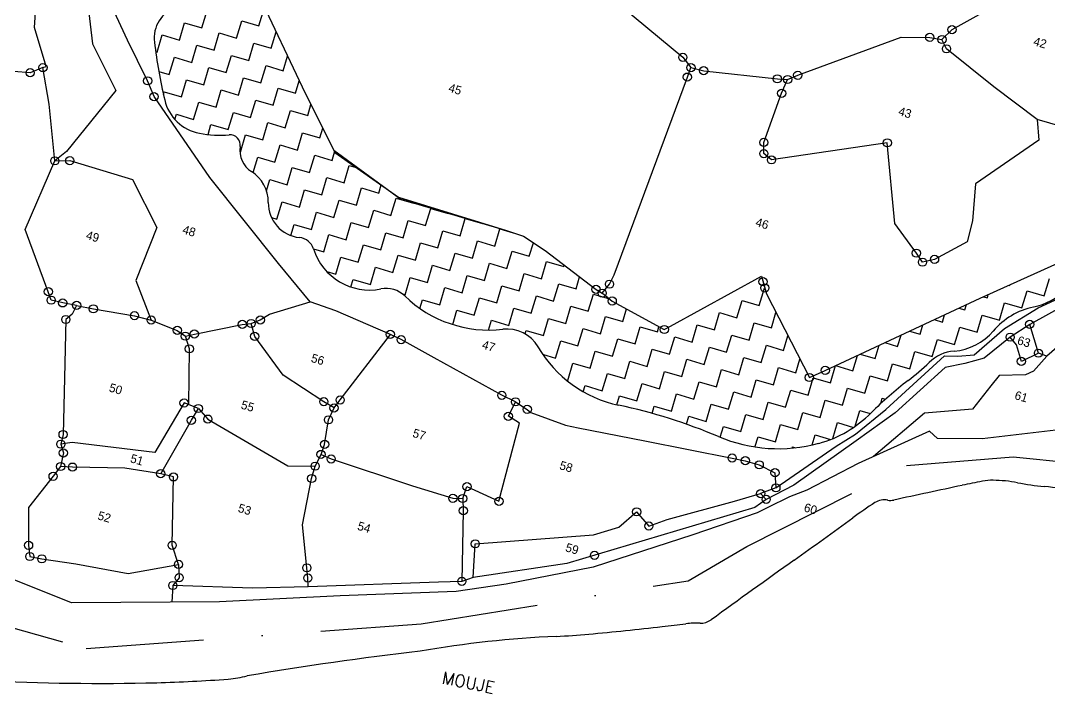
# Model space of a CAD drawing. Header units: metres. Extents: x 336276 to 340650, y 1777300 to 1780712.
# Drawn here: x 336897 to 338008, y 1777300 to 1778027 of the extents above; entities that cross this region are included whole.
import ezdxf
from ezdxf.enums import TextEntityAlignment as Align

# ---------------------------------------------------------------- set-up
doc = ezdxf.new("R2010")
doc.units = ezdxf.units.M
doc.linetypes.add('DASHDOT', pattern=[25.4, 12.7, -6.35, 0, -6.35])
for name, color, linetype in [('OFF', 1, 'Continuous'), ('POLY_HATCH', 12, 'Continuous'), ('POLY_PARCEL', 6, 'Continuous'), ('POLY_ROAD', 30, 'Continuous'), ('POLY_WATER', 4, 'Continuous'), ('TEXT_MAPOUT', 7, 'Continuous'), ('TEXT_PARCEL', 7, 'Continuous'), ('V_BOUND_STREAM_LINE', 7, 'DASHDOT')]:
    doc.layers.add(name, color=color, linetype=linetype)
doc.styles.get("Standard").update_dxf_attribs({"font": 'simplex.shx'})
doc.styles.add('TEXT_MAP', font='', dxfattribs={"height": 0.25})
doc.styles.get('TEXT_MAP').set_extended_font_data('Kruti Dev 050')

msp = doc.modelspace()

# ---------------------------------------------------------------- linework, layer by layer
for centre in [(337903.1, 1778017.1), (337879, 1778008.7), (337892.2, 1778006.5), (337612.2, 1777987.2), (337897.1, 1777996.4), (336921, 1777976.1), (337621, 1777976), (336907.2, 1777970.5), (337617.2, 1777965.8), (337634.8, 1777972.7), (337736.4, 1777967.8), (337034.1, 1777961.8), (337714.4, 1777963.9), (337725.5, 1777963.2), (337041, 1777944.7), (337719, 1777948.3), (337699.8, 1777895.2), (337833.1, 1777894.7), (337699.7, 1777883.1), (337708.1, 1777876.3), (336933.9, 1777875.3), (336950, 1777875.5), (337864.5, 1777775.5), (337871.1, 1777765.7), (337884.2, 1777768.8), (337698.9, 1777744.6), (336926.8, 1777733.8), (337518.5, 1777736.3), (337525.1, 1777732.2), (337533, 1777741.9), (337700.8, 1777737.9), (336929.9, 1777724.6), (336942.4, 1777721.7), (337536, 1777723.7), (336957.4, 1777719), (336975.5, 1777715.3), (336945.8, 1777703.7), (337020, 1777707.9), (337038, 1777703.2), (337136.4, 1777698.5), (337145.9, 1777699.4), (337155.8, 1777703.3), (337987, 1777698.5), (337066.2, 1777692), (337084.6, 1777688), (337296.3, 1777687.7), (337592.2, 1777692.9), (337074.9, 1777685.7), (337149.8, 1777685.5), (337308, 1777682), (337965.9, 1777684.7), (337079.2, 1777672), (337996.4, 1777667.4), (337978, 1777658.5), (337766.1, 1777648.8), (337749, 1777641), (337416.8, 1777621.8), (337073.5, 1777613.5), (337224.4, 1777614.9), (337242.1, 1777616.8), (337431.5, 1777614.8), (337088.9, 1777607.5), (337235.5, 1777608.1), (337423.8, 1777599.1), (337444.2, 1777606.6), (337081.4, 1777594.8), (337099.1, 1777596.1), (337229.5, 1777595.3), (336942.8, 1777579.4), (336940.4, 1777569), (337225.3, 1777568.8), (336943.1, 1777559.5), (337221.4, 1777557.9), (337665.5, 1777554), (336940.1, 1777544.9), (336952.9, 1777544.2), (337215.1, 1777545.2), (337232.4, 1777553), (337679.7, 1777551.1), (337694.8, 1777546.6), (336932, 1777534.3), (337048.2, 1777537.1), (337062, 1777533.6), (337211.3, 1777531.9), (337711.8, 1777538.1), (337379.1, 1777523.1), (337712.8, 1777521.8), (337363.9, 1777510.5), (337374.5, 1777510.2), (337696.3, 1777515.5), (337702.3, 1777509.3), (337413.6, 1777507.2), (337375.1, 1777497.1), (337562.3, 1777495.8), (337575.6, 1777480.5), (336905.5, 1777459.7), (337060.6, 1777459.7), (337388, 1777461.2), (336906.9, 1777447.6), (336919.8, 1777445), (337516.9, 1777448.8), (337067.4, 1777439), (337206.1, 1777435.3), (337068.2, 1777424.6), (337207.2, 1777424.3), (337373.5, 1777420.7), (337061.4, 1777416.2)]:
    msp.add_circle(centre, 4.42)
at = {"layer": 'OFF'}
msp.add_line((337061.4, 1777416.2), (337060.3, 1777398.1), dxfattribs=at)
at = {"layer": 'POLY_HATCH'}
for p, q in [((337152.6, 1778057.5), (337201, 1777955.1)), ((337201, 1777955.1), (337235.4, 1777886.7)), ((337235.4, 1777886.7), (337307.6, 1777833.9)), ((337307.6, 1777833.9), (337421.7, 1777800.1)), ((337421.7, 1777800.1), (337440.1, 1777793.7)), ((337440.1, 1777793.7), (337463.4, 1777778.5)), ((337463.4, 1777778.5), (337518.5, 1777736.3)), ((337933.5, 1777726.8), (338017.3, 1777764.5)), ((337598.8, 1777696.5), (337697.2, 1777750.6)), ((337697.2, 1777750.6), (337702.6, 1777731.4)), ((337518.5, 1777736.3), (337527.1, 1777731)), ((337527.1, 1777731), (337536, 1777723.7)), ((337702.6, 1777731.4), (337749, 1777641)), ((337766.1, 1777648.8), (337933.5, 1777726.8)), ((337536, 1777723.7), (337592.2, 1777692.9)), ((337592.2, 1777692.9), (337598.8, 1777696.5)), ((337749, 1777641), (337766.1, 1777648.8))]:
    msp.add_line(p, q, dxfattribs=at)
at = {"layer": 'POLY_HATCH', "linetype": 'Continuous'}
for p, q in [((337092.8, 1778019), (337098.3, 1778037.7)), ((337154.4, 1778021.1), (337159.9, 1778039.8)), ((337068.6, 1778005.8), (337074.1, 1778024.5)), ((337074.1, 1778024.5), (337092.8, 1778019)), ((337130.2, 1778007.9), (337135.7, 1778026.6)), ((337135.7, 1778026.6), (337154.4, 1778021.1)), ((337106, 1777994.8), (337111.5, 1778013.5)), ((337111.5, 1778013.5), (337130.2, 1778007.9)), ((337167.5, 1777996.9), (337172.8, 1778014.8)), ((337044.4, 1777992.7), (337049.9, 1778011.4)), ((337049.9, 1778011.4), (337068.6, 1778005.8)), ((337143.3, 1777983.7), (337148.9, 1778002.4)), ((337148.9, 1778002.4), (337167.5, 1777996.9)), ((337042.9, 1777993.1), (337044.4, 1777992.7)), ((337081.7, 1777981.6), (337087.3, 1778000.3)), ((337087.3, 1778000.3), (337106, 1777994.8)), ((337057.5, 1777968.5), (337063.1, 1777987.2)), ((337063.1, 1777987.2), (337081.7, 1777981.6)), ((337119.1, 1777970.6), (337124.6, 1777989.3)), ((337124.6, 1777989.3), (337143.3, 1777983.7)), ((337180.7, 1777972.7), (337185.3, 1777988.3)), ((337046.3, 1777971.8), (337057.5, 1777968.5)), ((337094.9, 1777957.4), (337100.4, 1777976.1)), ((337100.4, 1777976.1), (337119.1, 1777970.6)), ((337156.5, 1777959.5), (337162, 1777978.2)), ((337162, 1777978.2), (337180.7, 1777972.7)), ((337070.7, 1777944.3), (337076.2, 1777963)), ((337076.2, 1777963), (337094.9, 1777957.4)), ((337132.3, 1777946.4), (337137.8, 1777965)), ((337137.8, 1777965), (337156.5, 1777959.5)), ((337193.8, 1777948.5), (337197.8, 1777961.8)), ((337051.2, 1777947.1), (337052, 1777949.8)), ((337052, 1777949.8), (337070.7, 1777944.3)), ((337108.1, 1777933.2), (337113.6, 1777951.9)), ((337113.6, 1777951.9), (337132.3, 1777946.4)), ((337169.6, 1777935.3), (337175.2, 1777954)), ((337175.2, 1777954), (337193.8, 1777948.5)), ((337083.8, 1777920.1), (337089.4, 1777938.7)), ((337089.4, 1777938.7), (337108.1, 1777933.2)), ((337145.4, 1777922.1), (337150.9, 1777940.8)), ((337150.9, 1777940.8), (337169.6, 1777935.3)), ((337207, 1777924.2), (337210.5, 1777936.1)), ((337063.5, 1777920.1), (337065.2, 1777925.6)), ((337065.2, 1777925.6), (337083.8, 1777920.1)), ((337121.2, 1777909), (337126.7, 1777927.7)), ((337126.7, 1777927.7), (337145.4, 1777922.1)), ((337182.8, 1777911.1), (337188.3, 1777929.8)), ((337188.3, 1777929.8), (337207, 1777924.2)), ((337099.4, 1777903.8), (337102.5, 1777914.5)), ((337102.5, 1777914.5), (337121.2, 1777909)), ((337158.6, 1777897.9), (337164.1, 1777916.6)), ((337164.1, 1777916.6), (337182.8, 1777911.1)), ((337134.4, 1777884.8), (337139.9, 1777903.5)), ((337139.9, 1777903.5), (337158.6, 1777897.9)), ((337195.9, 1777886.9), (337201.5, 1777905.6)), ((337201.5, 1777905.6), (337220.1, 1777900)), ((337220.1, 1777900), (337223.3, 1777910.7)), ((337171.7, 1777873.7), (337177.3, 1777892.4)), ((337177.3, 1777892.4), (337195.9, 1777886.9)), ((337133.8, 1777885), (337134.4, 1777884.8)), ((337209.1, 1777862.7), (337214.6, 1777881.3)), ((337214.6, 1777881.3), (337233.3, 1777875.8)), ((337233.3, 1777875.8), (337236.3, 1777886)), ((337148.1, 1777862.5), (337153, 1777879.3)), ((337153, 1777879.3), (337171.7, 1777873.7)), ((337246.5, 1777851.6), (337252, 1777870.3)), ((337252, 1777870.3), (337261.8, 1777867.4)), ((337184.9, 1777849.5), (337190.4, 1777868.2)), ((337190.4, 1777868.2), (337209.1, 1777862.7)), ((337162.6, 1777842.9), (337166.2, 1777855)), ((337166.2, 1777855), (337184.9, 1777849.5)), ((337222.2, 1777838.4), (337227.8, 1777857.1)), ((337227.8, 1777857.1), (337246.5, 1777851.6)), ((337283.8, 1777840.5), (337286.4, 1777849.4)), ((337198, 1777825.3), (337203.6, 1777844)), ((337203.6, 1777844), (337222.2, 1777838.4)), ((337259.6, 1777827.4), (337265.1, 1777846.1)), ((337265.1, 1777846.1), (337283.8, 1777840.5)), ((337173.8, 1777812.1), (337179.3, 1777830.8)), ((337179.3, 1777830.8), (337198, 1777825.3)), ((337235.4, 1777814.2), (337240.9, 1777832.9)), ((337240.9, 1777832.9), (337259.6, 1777827.4)), ((337297, 1777816.3), (337302.5, 1777835)), ((337302.5, 1777835), (337321.2, 1777829.5)), ((337321.2, 1777829.5), (337321.3, 1777829.8)), ((337167.9, 1777813.9), (337173.8, 1777812.1)), ((337211.2, 1777801.1), (337216.7, 1777819.8)), ((337216.7, 1777819.8), (337235.4, 1777814.2)), ((337272.8, 1777803.2), (337278.3, 1777821.9)), ((337278.3, 1777821.9), (337297, 1777816.3)), ((337334.3, 1777805.3), (337339.9, 1777823.9)), ((337339.9, 1777823.9), (337358.6, 1777818.4)), ((337358.6, 1777818.4), (337358.7, 1777818.8)), ((337188.9, 1777794.5), (337192.5, 1777806.6)), ((337192.5, 1777806.6), (337211.2, 1777801.1)), ((337248.5, 1777790), (337254.1, 1777808.7)), ((337254.1, 1777808.7), (337272.8, 1777803.2)), ((337310.1, 1777792.1), (337315.7, 1777810.8)), ((337315.7, 1777810.8), (337334.3, 1777805.3)), ((337371.7, 1777794.2), (337377.2, 1777812.9)), ((337377.2, 1777812.9), (337395.9, 1777807.4)), ((337395.9, 1777807.4), (337396, 1777807.7)), ((337224.3, 1777776.9), (337229.9, 1777795.6)), ((337229.9, 1777795.6), (337248.5, 1777790)), ((337285.9, 1777779), (337291.4, 1777797.6)), ((337291.4, 1777797.6), (337310.1, 1777792.1)), ((337347.5, 1777781.1), (337353, 1777799.7)), ((337353, 1777799.7), (337371.7, 1777794.2)), ((337409.1, 1777783.1), (337414.6, 1777801.8)), ((337414.6, 1777801.8), (337429, 1777797.6)), ((337213.4, 1777780.1), (337224.3, 1777776.9)), ((337261.7, 1777765.8), (337267.2, 1777784.5)), ((337267.2, 1777784.5), (337285.9, 1777779)), ((337323.3, 1777767.9), (337328.8, 1777786.6)), ((337328.8, 1777786.6), (337347.5, 1777781.1)), ((337384.9, 1777770), (337390.4, 1777788.7)), ((337390.4, 1777788.7), (337409.1, 1777783.1)), ((337446.4, 1777772.1), (337450.8, 1777786.7)), ((337237.5, 1777752.7), (337243, 1777771.3)), ((337243, 1777771.3), (337261.7, 1777765.8)), ((337299.1, 1777754.7), (337304.6, 1777773.4)), ((337304.6, 1777773.4), (337323.3, 1777767.9)), ((337360.6, 1777756.8), (337366.2, 1777775.5)), ((337366.2, 1777775.5), (337384.9, 1777770)), ((337422.2, 1777758.9), (337427.8, 1777777.6)), ((337427.8, 1777777.6), (337446.4, 1777772.1)), ((337274.9, 1777741.6), (337280.4, 1777760.3)), ((337280.4, 1777760.3), (337299.1, 1777754.7)), ((337336.4, 1777743.7), (337342, 1777762.4)), ((337342, 1777762.4), (337360.6, 1777756.8)), ((337398, 1777745.8), (337403.5, 1777764.5)), ((337403.5, 1777764.5), (337422.2, 1777758.9)), ((337459.6, 1777747.9), (337465.1, 1777766.6)), ((337465.1, 1777766.6), (337483.8, 1777761)), ((337483.8, 1777761), (337484.2, 1777762.5)), ((337227.8, 1777755.5), (337237.5, 1777752.7)), ((337253.7, 1777738.9), (337256.2, 1777747.1)), ((337256.2, 1777747.1), (337274.9, 1777741.6)), ((337312.2, 1777730.5), (337317.7, 1777749.2)), ((337317.7, 1777749.2), (337336.4, 1777743.7)), ((337373.8, 1777732.6), (337379.3, 1777751.3)), ((337379.3, 1777751.3), (337398, 1777745.8)), ((337435.4, 1777734.7), (337440.9, 1777753.4)), ((337440.9, 1777753.4), (337459.6, 1777747.9)), ((337497, 1777736.8), (337500.8, 1777749.8)), ((338002.7, 1777729.3), (338008.3, 1777748)), ((337349.6, 1777719.5), (337355.1, 1777738.2)), ((337355.1, 1777738.2), (337373.8, 1777732.6)), ((337411.2, 1777721.6), (337416.7, 1777740.2)), ((337416.7, 1777740.2), (337435.4, 1777734.7)), ((337472.7, 1777723.7), (337478.3, 1777742.3)), ((337478.3, 1777742.3), (337497, 1777736.8)), ((337694.8, 1777718.9), (337700.4, 1777737.6)), ((337700.4, 1777737.6), (337700.9, 1777737.4)), ((337964.4, 1777740.7), (337965.4, 1777740.4)), ((337965.4, 1777740.4), (337965.6, 1777741.2)), ((337309.4, 1777731.4), (337312.2, 1777730.5)), ((337328.2, 1777715.8), (337330.9, 1777725)), ((337330.9, 1777725), (337349.6, 1777719.5)), ((337386.9, 1777708.4), (337392.5, 1777727.1)), ((337392.5, 1777727.1), (337411.2, 1777721.6)), ((337448.5, 1777710.5), (337454.1, 1777729.2)), ((337454.1, 1777729.2), (337472.7, 1777723.7)), ((337510.1, 1777712.6), (337515.6, 1777731.3)), ((337515.6, 1777731.3), (337533.1, 1777726.1)), ((337937.1, 1777728.4), (337941.2, 1777727.2)), ((337941.2, 1777727.2), (337942.2, 1777730.7)), ((337978.5, 1777716.2), (337984.1, 1777734.9)), ((337984.1, 1777734.9), (338002.7, 1777729.3)), ((337363.7, 1777698.4), (337368.3, 1777713.9)), ((337368.3, 1777713.9), (337386.9, 1777708.4)), ((337424.3, 1777697.4), (337429.8, 1777716)), ((337429.8, 1777716), (337448.5, 1777710.5)), ((337485.9, 1777699.4), (337491.4, 1777718.1)), ((337491.4, 1777718.1), (337510.1, 1777712.6)), ((337547.5, 1777701.5), (337551.5, 1777715.2)), ((337670.6, 1777705.7), (337676.2, 1777724.4)), ((337676.2, 1777724.4), (337694.8, 1777718.9)), ((337910.4, 1777716), (337916.9, 1777714.1)), ((337916.9, 1777714.1), (337918.7, 1777719.9)), ((337954.3, 1777703), (337959.8, 1777721.7)), ((337959.8, 1777721.7), (337978.5, 1777716.2)), ((337402.5, 1777692.3), (337405.6, 1777702.9)), ((337405.6, 1777702.9), (337424.3, 1777697.4)), ((337461.7, 1777686.3), (337467.2, 1777705)), ((337467.2, 1777705), (337485.9, 1777699.4)), ((337523.3, 1777688.4), (337528.8, 1777707.1)), ((337528.8, 1777707.1), (337547.5, 1777701.5)), ((337646.4, 1777692.6), (337651.9, 1777711.2)), ((337651.9, 1777711.2), (337670.6, 1777705.7)), ((337708, 1777694.7), (337712.9, 1777711.3)), ((337883.7, 1777703.6), (337892.7, 1777700.9)), ((337892.7, 1777700.9), (337895.1, 1777708.9)), ((337930.1, 1777689.9), (337935.6, 1777708.6)), ((337935.6, 1777708.6), (337954.3, 1777703)), ((337441.9, 1777688.1), (337443, 1777691.8)), ((337443, 1777691.8), (337461.7, 1777686.3)), ((337499, 1777675.2), (337504.6, 1777693.9)), ((337504.6, 1777693.9), (337523.3, 1777688.4)), ((337560.6, 1777677.3), (337566.2, 1777696)), ((337566.2, 1777696), (337584.8, 1777690.5)), ((337584.8, 1777690.5), (337586.5, 1777696)), ((337622.2, 1777679.4), (337627.7, 1777698.1)), ((337627.7, 1777698.1), (337646.4, 1777692.6)), ((337683.8, 1777681.5), (337689.3, 1777700.2)), ((337689.3, 1777700.2), (337708, 1777694.7)), ((337857, 1777691.2), (337868.5, 1777687.8)), ((337868.5, 1777687.8), (337871.5, 1777697.9)), ((337905.9, 1777676.7), (337911.4, 1777695.4)), ((337911.4, 1777695.4), (337930.1, 1777689.9)), ((337474.8, 1777662.1), (337480.4, 1777680.8)), ((337480.4, 1777680.8), (337499, 1777675.2)), ((337536.4, 1777664.2), (337541.9, 1777682.9)), ((337541.9, 1777682.9), (337560.6, 1777677.3)), ((337598, 1777666.3), (337603.5, 1777684.9)), ((337603.5, 1777684.9), (337622.2, 1777679.4)), ((337659.6, 1777668.4), (337665.1, 1777687)), ((337665.1, 1777687), (337683.8, 1777681.5)), ((337721.1, 1777670.4), (337725.8, 1777686.1)), ((337844.3, 1777674.6), (337848, 1777686.9)), ((337881.7, 1777663.6), (337887.2, 1777682.2)), ((337887.2, 1777682.2), (337905.9, 1777676.7)), ((337512.2, 1777651), (337517.7, 1777669.7)), ((337517.7, 1777669.7), (337536.4, 1777664.2)), ((337573.8, 1777653.1), (337579.3, 1777671.8)), ((337579.3, 1777671.8), (337598, 1777666.3)), ((337635.4, 1777655.2), (337640.9, 1777673.9)), ((337640.9, 1777673.9), (337659.6, 1777668.4)), ((337696.9, 1777657.3), (337702.5, 1777676)), ((337702.5, 1777676), (337721.1, 1777670.4)), ((337820.1, 1777661.5), (337824.4, 1777676)), ((337830.4, 1777678.8), (337844.3, 1777674.6)), ((337857.5, 1777650.4), (337863, 1777669.1)), ((337863, 1777669.1), (337881.7, 1777663.6)), ((337460.8, 1777666.2), (337474.8, 1777662.1)), ((337549.6, 1777640), (337555.1, 1777658.6)), ((337555.1, 1777658.6), (337573.8, 1777653.1)), ((337611.1, 1777642), (337616.7, 1777660.7)), ((337616.7, 1777660.7), (337635.4, 1777655.2)), ((337672.7, 1777644.1), (337678.3, 1777662.8)), ((337678.3, 1777662.8), (337696.9, 1777657.3)), ((337734.3, 1777646.2), (337738.7, 1777661)), ((337795.9, 1777648.3), (337800.8, 1777665)), ((337803.7, 1777666.3), (337820.1, 1777661.5)), ((337488, 1777637.9), (337493.5, 1777656.5)), ((337493.5, 1777656.5), (337512.2, 1777651)), ((337586.9, 1777628.9), (337592.5, 1777647.6)), ((337592.5, 1777647.6), (337611.1, 1777642)), ((337648.5, 1777631), (337654, 1777649.7)), ((337654, 1777649.7), (337672.7, 1777644.1)), ((337710.1, 1777633.1), (337715.6, 1777651.8)), ((337715.6, 1777651.8), (337734.3, 1777646.2)), ((337771.7, 1777635.2), (337777.2, 1777653.9)), ((337777.2, 1777653.9), (337795.9, 1777648.3)), ((337833.2, 1777637.3), (337838.8, 1777655.9)), ((337838.8, 1777655.9), (337857.5, 1777650.4)), ((337486.3, 1777638.4), (337488, 1777637.9)), ((337525.3, 1777626.8), (337530.9, 1777645.5)), ((337530.9, 1777645.5), (337549.6, 1777640)), ((337624.3, 1777617.8), (337629.8, 1777636.5)), ((337629.8, 1777636.5), (337648.5, 1777631)), ((337685.9, 1777619.9), (337691.4, 1777638.6)), ((337691.4, 1777638.6), (337710.1, 1777633.1)), ((337747.5, 1777622), (337753, 1777640.7)), ((337753, 1777640.7), (337771.7, 1777635.2)), ((337809, 1777624.1), (337814.6, 1777642.8)), ((337814.6, 1777642.8), (337833.2, 1777637.3)), ((337504.7, 1777625.7), (337506.7, 1777632.3)), ((337506.7, 1777632.3), (337525.3, 1777626.8)), ((337562.7, 1777615.7), (337568.2, 1777634.4)), ((337568.2, 1777634.4), (337586.9, 1777628.9)), ((337661.7, 1777606.8), (337667.2, 1777625.5)), ((337667.2, 1777625.5), (337685.9, 1777619.9)), ((337723.2, 1777608.9), (337728.8, 1777627.5)), ((337728.8, 1777627.5), (337747.5, 1777622)), ((337784.8, 1777611), (337790.3, 1777629.6)), ((337790.3, 1777629.6), (337809, 1777624.1)), ((337541.1, 1777611.5), (337544, 1777621.3)), ((337544, 1777621.3), (337562.7, 1777615.7)), ((337600.1, 1777604.7), (337605.6, 1777623.4)), ((337605.6, 1777623.4), (337624.3, 1777617.8)), ((337699, 1777595.7), (337704.6, 1777614.4)), ((337704.6, 1777614.4), (337723.2, 1777608.9)), ((337760.6, 1777597.8), (337766.1, 1777616.5)), ((337766.1, 1777616.5), (337784.8, 1777611)), ((337826.1, 1777613.1), (337827.7, 1777618.6)), ((337827.7, 1777618.6), (337831, 1777617.6)), ((337579, 1777602.2), (337581.4, 1777610.2)), ((337581.4, 1777610.2), (337600.1, 1777604.7)), ((337637.4, 1777593.6), (337643, 1777612.3)), ((337643, 1777612.3), (337661.7, 1777606.8)), ((337736.4, 1777584.7), (337741.9, 1777603.3)), ((337741.9, 1777603.3), (337760.6, 1777597.8)), ((337798.5, 1777588.4), (337803.5, 1777605.4)), ((337803.5, 1777605.4), (337814.8, 1777602.1)), ((337616.2, 1777590.5), (337618.8, 1777599.2)), ((337618.8, 1777599.2), (337637.4, 1777593.6)), ((337674.8, 1777582.6), (337680.3, 1777601.2)), ((337680.3, 1777601.2), (337699, 1777595.7)), ((337774.2, 1777575), (337779.3, 1777592.3)), ((337779.3, 1777592.3), (337796.6, 1777587.1)), ((337652.7, 1777576.4), (337656.1, 1777588.1)), ((337656.1, 1777588.1), (337674.8, 1777582.6)), ((337712.2, 1777571.5), (337717.7, 1777590.2)), ((337717.7, 1777590.2), (337736.4, 1777584.7)), ((337690.2, 1777565.9), (337693.5, 1777577)), ((337693.5, 1777577), (337712.2, 1777571.5)), ((337751.8, 1777568.1), (337755.1, 1777579.1)), ((337755.1, 1777579.1), (337771.9, 1777574.1)), ((337730.5, 1777564.7), (337730.9, 1777566)), ((337730.9, 1777566), (337733.9, 1777565.1))]:
    msp.add_line(p, q, dxfattribs=at)
at = {"layer": 'POLY_HATCH'}
for centre, radius, start, end in [((337076.8, 1778007.9), 35.6, 109.0125, 187.1292), ((337646.9, 1778079.2), 610.2, 187.1292, 193.0768), ((337098.9, 1777951.9), 47.6, 193.0768, 259.4009), ((337112.9, 1778026.6), 123.6, 259.4009, 274.3743), ((337123.1, 1777892.4), 11.1, 350.7797, 94.3743), ((337160.4, 1777886.4), 26.7, 170.7797, 238.1379), ((337126, 1777831.1), 38.4, 358.9516, 58.1379), ((337201.9, 1777829.7), 37.5, 178.9516, 264.4759), ((337196.6, 1777774.9), 17.5, 17.354, 84.4759), ((337273.9, 1777799), 63.4, 197.354, 281.1376), ((337291.7, 1777708.4), 29, 45.8835, 101.1376), ((337976.6, 1777785.9), 70.1, 281.8797, 315.0728), ((337402.9, 1777823.1), 130.8, 225.8835, 276.5618), ((338007.1, 1777641.1), 77.8, 101.8797, 139.845), ((337422.3, 1777654.7), 38.8, 30.2336, 96.5618), ((337900.5, 1777731), 61.6, 274.5616, 319.845), ((337570.7, 1777741.1), 133, 210.2336, 257.9504), ((337908.8, 1777626.1), 43.6, 94.5616, 134.2205), ((337713, 1777827.4), 237.3, 306.9276, 314.2205), ((338072.4, 1777349.2), 360.9, 126.9276, 135.3366), ((337418.2, 1777026.8), 597.5, 67.0795, 77.9504), ((337725.9, 1777691.6), 126.2, 285.3113, 315.3366), ((337715.4, 1777729.8), 165.7, 247.0795, 285.3113)]:
    msp.add_arc(centre, radius, start, end, dxfattribs=at)
at = {"layer": 'POLY_PARCEL'}
for p, q in [((337513.7, 1778069.2), (337612.2, 1777987.2)), ((337012.4, 1778005.8), (336989.3, 1778056.4)), ((337152.6, 1778057.5), (337201, 1777955.1)), ((337903.1, 1778017.1), (337971.7, 1778055.6)), ((337892.2, 1778006.5), (337903.1, 1778017.1)), ((337034.1, 1777961.8), (337012.4, 1778005.8)), ((337736.4, 1777967.8), (337848.2, 1778009.1)), ((337848.2, 1778009.1), (337879, 1778008.7)), ((337879, 1778008.7), (337892.2, 1778006.5)), ((337897.1, 1777996.4), (337892.2, 1778006.5)), ((337948.2, 1777955.3), (337897.1, 1777996.4)), ((337612.2, 1777987.2), (337621, 1777976)), ((336907.2, 1777970.5), (336860.5, 1777974)), ((336921, 1777976.1), (336907.2, 1777970.5)), ((337617.2, 1777965.8), (337621, 1777976)), ((337621, 1777976), (337634.8, 1777972.7)), ((337634.8, 1777972.7), (337714.4, 1777963.9)), ((337041, 1777944.7), (337034.1, 1777961.8)), ((337538, 1777752), (337617.2, 1777965.8)), ((337714.4, 1777963.9), (337725.5, 1777963.2)), ((337719, 1777948.3), (337725.5, 1777963.2)), ((337725.5, 1777963.2), (337736.4, 1777967.8)), ((337201, 1777955.1), (337236.3, 1777884.4)), ((337699.8, 1777895.2), (337719, 1777948.3)), ((337994.9, 1777919.8), (337948.2, 1777955.3)), ((337101.2, 1777857.4), (337041, 1777944.7)), ((337994.9, 1777919.8), (337997, 1777897.6)), ((338137.7, 1777878.4), (337994.9, 1777919.8)), ((337699.7, 1777883.1), (337699.8, 1777895.2)), ((337833.1, 1777894.7), (337708.1, 1777876.3)), ((337841.1, 1777807.5), (337833.1, 1777894.7)), ((337997, 1777897.6), (337928.4, 1777850.4)), ((337236.3, 1777884.4), (337305.2, 1777835.9)), ((337708.1, 1777876.3), (337699.7, 1777883.1)), ((336901.8, 1777801.2), (336933.9, 1777875.3)), ((336933.9, 1777875.3), (336950, 1777875.5)), ((336950, 1777875.5), (337017.7, 1777855.2)), ((337017.7, 1777855.2), (337044, 1777803.2)), ((337175.4, 1777764.2), (337101.2, 1777857.4)), ((337928.4, 1777850.4), (337925.1, 1777810.3)), ((337305.2, 1777835.9), (337421.7, 1777800.1)), ((337044, 1777803.2), (337021.4, 1777745.8)), ((337864.5, 1777775.5), (337841.1, 1777807.5)), ((337925.1, 1777810.3), (337919.3, 1777787.8)), ((336926.8, 1777733.8), (336901.8, 1777801.2)), ((337421.7, 1777800.1), (337440.1, 1777793.7)), ((337440.1, 1777793.7), (337463.4, 1777778.5)), ((337919.3, 1777787.8), (337884.2, 1777768.8)), ((337463.4, 1777778.5), (337518.5, 1777736.3)), ((337871.1, 1777765.7), (337864.5, 1777775.5)), ((337209.7, 1777723), (337175.4, 1777764.2)), ((337884.2, 1777768.8), (337871.1, 1777765.7)), ((337933.5, 1777726.8), (338017.3, 1777764.5)), ((337533, 1777741.9), (337538, 1777752)), ((337598.8, 1777696.5), (337697.2, 1777750.6)), ((337697.2, 1777750.6), (337702.6, 1777731.4)), ((337021.4, 1777745.8), (337038, 1777703.2)), ((337518.5, 1777736.3), (337525.1, 1777732.2)), ((337525.1, 1777732.2), (337533, 1777741.9)), ((336929.9, 1777724.6), (336926.8, 1777733.8)), ((336942.4, 1777721.7), (336929.9, 1777724.6)), ((337525.1, 1777732.2), (337527.1, 1777731)), ((337527.1, 1777731), (337536, 1777723.7)), ((337702.6, 1777731.4), (337749, 1777641)), ((337766.1, 1777648.8), (337933.5, 1777726.8)), ((336957.4, 1777719), (336942.4, 1777721.7)), ((336957.4, 1777719), (336952.7, 1777709.6)), ((336957.4, 1777719), (336975.5, 1777715.3)), ((336975.5, 1777715.3), (337020, 1777707.9)), ((337165.7, 1777709.7), (337209.7, 1777723)), ((337237.4, 1777713.1), (337209.7, 1777723)), ((337536, 1777723.7), (337592.2, 1777692.9)), ((336945.8, 1777703.7), (336944.3, 1777640.7)), ((336952.7, 1777709.6), (336945.8, 1777703.7)), ((337020, 1777707.9), (337038, 1777703.2)), ((337038, 1777703.2), (337066.2, 1777692)), ((337145.9, 1777699.4), (337155.8, 1777703.3)), ((337155.8, 1777703.3), (337165.7, 1777709.7)), ((337296.3, 1777687.7), (337237.4, 1777713.1)), ((337066.2, 1777692), (337074.9, 1777685.7)), ((337084.6, 1777688), (337136.4, 1777698.5)), ((337136.4, 1777698.5), (337145.9, 1777699.4)), ((337149.8, 1777685.5), (337145.9, 1777699.4)), ((337592.2, 1777692.9), (337598.8, 1777696.5)), ((337996.4, 1777667.4), (337987, 1777698.5)), ((337074.9, 1777685.7), (337084.6, 1777688)), ((337079.2, 1777672), (337074.9, 1777685.7)), ((337180.6, 1777643.7), (337149.8, 1777685.5)), ((337242.1, 1777616.8), (337296.3, 1777687.7)), ((337308, 1777682), (337296.3, 1777687.7)), ((337343.7, 1777662.5), (337308, 1777682)), ((337972.7, 1777676.3), (337965.9, 1777684.7)), ((337078.8, 1777611.4), (337079.2, 1777672)), ((337978, 1777658.5), (337972.7, 1777676.3)), ((338019.3, 1777676), (338005.5, 1777664.2)), ((337416.8, 1777621.8), (337343.7, 1777662.5)), ((337996.4, 1777667.4), (337978, 1777658.5)), ((338005.5, 1777664.2), (337991.2, 1777648)), ((338005.5, 1777664.2), (337996.4, 1777667.4)), ((337749, 1777641), (337766.1, 1777648.8)), ((337991.2, 1777648), (337982.4, 1777644.1)), ((336944.3, 1777640.7), (336942.8, 1777579.4)), ((337224.4, 1777614.9), (337180.6, 1777643.7)), ((337180.6, 1777643.7), (337180.6, 1777643.7)), ((337953.9, 1777643.3), (337944.9, 1777632)), ((337982.4, 1777644.1), (337953.9, 1777643.3)), ((337944.9, 1777632), (337925.3, 1777606.8)), ((337073.5, 1777613.5), (337041.9, 1777560)), ((337088.9, 1777607.5), (337073.5, 1777613.5)), ((337235.5, 1777608.1), (337224.4, 1777614.9)), ((337235.5, 1777608.1), (337242.1, 1777616.8)), ((337431.5, 1777614.8), (337416.8, 1777621.8)), ((337423.8, 1777599.1), (337431.5, 1777614.8)), ((337431.5, 1777614.8), (337444.2, 1777606.6)), ((337078.8, 1777611.4), (337078.8, 1777611.4)), ((337081.4, 1777594.8), (337088.9, 1777607.5)), ((337088.9, 1777607.5), (337099.1, 1777596.1)), ((337229.5, 1777595.3), (337235.5, 1777608.1)), ((337444.2, 1777606.6), (337448.1, 1777603.3)), ((337448.1, 1777603.3), (337485.6, 1777589.5)), ((337873.4, 1777602.5), (337818.1, 1777555.6)), ((337925.3, 1777606.8), (337873.4, 1777602.5)), ((337925.3, 1777606.8), (337925.3, 1777606.8)), ((337048.2, 1777537.1), (337081.4, 1777594.8)), ((337099.1, 1777596.1), (337185.4, 1777545.7)), ((337225.3, 1777568.8), (337229.5, 1777595.3)), ((337413.6, 1777507.2), (337435.8, 1777591.8)), ((337435.8, 1777591.8), (337423.8, 1777599.1)), ((337485.6, 1777589.5), (337499.2, 1777586.8)), ((337499.2, 1777586.8), (337571.3, 1777572.6)), ((336942.8, 1777579.4), (336940.4, 1777569)), ((336952.7, 1777570.9), (336940.4, 1777569)), ((336940.4, 1777569), (336943.1, 1777559.5)), ((337041.9, 1777560), (336952.7, 1777570.9)), ((337221.4, 1777557.9), (337225.3, 1777568.8)), ((337571.3, 1777572.6), (337665.5, 1777554)), ((336943.1, 1777559.5), (336940.1, 1777544.9)), ((337041.9, 1777560), (337041.9, 1777560)), ((337041.9, 1777560), (337041.9, 1777560)), ((337215.1, 1777545.2), (337221.4, 1777557.9)), ((337221.4, 1777557.9), (337232.4, 1777553)), ((337232.4, 1777553), (337320.2, 1777524.1)), ((337665.5, 1777554), (337679.7, 1777551.1)), ((337679.7, 1777551.1), (337694.8, 1777546.6)), ((337694.8, 1777546.6), (337711.8, 1777538.1)), ((336940.1, 1777544.9), (336932, 1777534.3)), ((336952.9, 1777544.2), (336940.1, 1777544.9)), ((337009.6, 1777542.9), (336952.9, 1777544.2)), ((337048.2, 1777537.1), (337009.6, 1777542.9)), ((337062, 1777533.6), (337048.2, 1777537.1)), ((337185.4, 1777545.7), (337215.1, 1777545.2)), ((337211.3, 1777531.9), (337215.1, 1777545.2)), ((337711.8, 1777538.1), (337712.8, 1777521.8)), ((336932, 1777534.3), (336905.3, 1777500.7)), ((337060.6, 1777459.7), (337062, 1777533.6)), ((337201.5, 1777481.9), (337211.3, 1777531.9)), ((337211.3, 1777531.9), (337211.3, 1777531.9)), ((337320.2, 1777524.1), (337363.9, 1777510.5)), ((337374.5, 1777510.2), (337379.1, 1777523.1)), ((337379.1, 1777523.1), (337413.6, 1777507.2)), ((337668.2, 1777507.5), (337696.3, 1777515.5)), ((337363.9, 1777510.5), (337374.5, 1777510.2)), ((337374.5, 1777510.2), (337375.1, 1777497.1)), ((337595.3, 1777487.7), (337668.2, 1777507.5)), ((337702.3, 1777509.3), (337689.9, 1777500.5)), ((336905.3, 1777500.7), (336905.5, 1777459.7)), ((337375.1, 1777497.1), (337373.5, 1777420.7)), ((337689.9, 1777500.5), (337487, 1777439.9)), ((337543.2, 1777479.4), (337562.3, 1777495.8)), ((337562.3, 1777495.8), (337575.6, 1777480.5)), ((337206.1, 1777435.3), (337201.5, 1777481.9)), ((337575.6, 1777480.5), (337595.3, 1777487.7)), ((337388, 1777461.2), (337515.8, 1777471.1)), ((337515.8, 1777471.1), (337543.2, 1777479.4)), ((336905.5, 1777459.7), (336906.9, 1777447.6)), ((337067.4, 1777439), (337060.6, 1777459.7)), ((337385.8, 1777424.9), (337388, 1777461.2)), ((336906.9, 1777447.6), (336919.8, 1777445)), ((336919.8, 1777445), (336956.7, 1777439.6)), ((336956.7, 1777439.6), (337013.1, 1777429.1)), ((337013.1, 1777429.1), (337067.4, 1777439)), ((337067.4, 1777439), (337067.4, 1777439)), ((337067.4, 1777439), (337068.2, 1777424.6)), ((337487, 1777439.9), (337385.8, 1777424.9)), ((337013.1, 1777429.1), (337013.1, 1777429.1)), ((337068.2, 1777424.6), (337061.4, 1777416.2)), ((337207.2, 1777424.3), (337206.1, 1777435.3)), ((337385.8, 1777424.9), (337373.5, 1777420.7)), ((337147.3, 1777413.3), (337061.4, 1777416.2)), ((337207.5, 1777414.9), (337147.3, 1777413.3)), ((337207.5, 1777414.9), (337207.2, 1777424.3)), ((337348.3, 1777419.9), (337207.5, 1777414.9)), ((337373.5, 1777420.7), (337348.3, 1777419.9))]:
    msp.add_line(p, q, dxfattribs=at)
at = {"layer": 'POLY_ROAD'}
for p, q in [((337996.1, 1777716.3), (338023.3, 1777729.1)), ((337959.6, 1777694.1), (337996.1, 1777716.3)), ((338024.1, 1777719), (337987, 1777698.5)), ((337926.9, 1777665.5), (337959.6, 1777694.1)), ((337987, 1777698.5), (337965.9, 1777684.7)), ((337965.9, 1777684.7), (337937.6, 1777662.1)), ((337831.4, 1777606.6), (337895.1, 1777664.6)), ((337895.1, 1777664.6), (337909.2, 1777664.1)), ((337909.2, 1777664.1), (337926.9, 1777665.5)), ((337937.6, 1777662.1), (337916.9, 1777656.2)), ((337895.8, 1777651.9), (337841.6, 1777603)), ((337916.9, 1777656.2), (337895.8, 1777651.9)), ((337798.9, 1777579.7), (337831.4, 1777606.6)), ((337841.6, 1777603), (337799.5, 1777572.6)), ((337799.5, 1777572.6), (337732, 1777524.6)), ((337777.8, 1777566.8), (337798.9, 1777579.7)), ((337712.8, 1777521.8), (337777.8, 1777566.8)), ((337732, 1777524.6), (337702.3, 1777509.3)), ((337712.8, 1777521.8), (337696.3, 1777515.5)), ((337702.3, 1777509.3), (337696.3, 1777515.5))]:
    msp.add_line(p, q, dxfattribs=at)
at = {"layer": 'POLY_WATER'}
for p, q in [((336911.8, 1778019.5), (336914.9, 1778061.9)), ((336969.4, 1778044.3), (336974.6, 1778001.9)), ((336924.5, 1777977.1), (336911.8, 1778019.5)), ((336974.6, 1778001.9), (336999.7, 1777951.2)), ((336921, 1777976.1), (336924.5, 1777977.1)), ((336927.9, 1777936.4), (336921, 1777976.1)), ((336999.7, 1777951.2), (336946.4, 1777885.2)), ((336933.9, 1777875.3), (336927.9, 1777936.4)), ((336946.4, 1777885.2), (336933.9, 1777875.3)), ((337878.8, 1777583), (337801.7, 1777548.2)), ((337887.3, 1777575.1), (337878.8, 1777583)), ((338044.7, 1777587.6), (337935.6, 1777574.6)), ((337935.6, 1777574.6), (337887.3, 1777575.1)), ((337801.7, 1777548.2), (337746.3, 1777519.3)), ((337746.3, 1777519.3), (337727.6, 1777512.2)), ((337727.6, 1777512.2), (337704.2, 1777500.7)), ((337692.5, 1777494.9), (337623.2, 1777471)), ((337704.2, 1777500.7), (337692.5, 1777494.9)), ((337623.2, 1777471), (337515.3, 1777436.1)), ((336951.9, 1777397.3), (336835.2, 1777444.1)), ((337515.3, 1777436.1), (337421.5, 1777417.8)), ((337421.5, 1777417.8), (337367.3, 1777409.7)), ((337242.2, 1777405.2), (337111.9, 1777398.5)), ((337367.3, 1777409.7), (337242.2, 1777405.2)), ((337111.9, 1777398.5), (336951.9, 1777397.3))]:
    msp.add_line(p, q, dxfattribs=at)
for centre, radius, start, end in [((346371.3, 1737960.9), 40457.4, 102.06619, 102.17329), ((338175, 1776303.6), 1248.5, 101.043, 102.0662), ((337946.4, 1777474.9), 55.1, 88.9342, 101.043), ((337944.5, 1777368.6), 161.4, 79.5637, 88.9342), ((338038.4, 1777878.6), 357.2, 259.5637, 264.2443), ((337930.2, 1776805.3), 721.6, 81.3415, 84.2443), ((338070.7, 1777113.7), 465.5, 122.6219, 126.207), ((337830.2, 1777489.5), 19.3, 79.8598, 122.6219), ((337836.5, 1777525.1), 16.9, 259.8598, 282.1733), ((333672.6, 1783121.5), 6980.1, 305.56703, 306.20705), ((349335.8, 1761216.8), 19948.6, 125.56703, 125.88453), ((337163.4, 1781084.3), 3736.9, 275.3313, 276.5553), ((337216.3, 1780624.2), 3273.8, 276.5553, 277.0051), ((337627, 1777282.3), 93.2, 87.6235, 97.0051), ((337631.6, 1777394.6), 19.1, 267.6235, 305.8845), ((337522, 1776249.7), 1112.4, 92.392, 100.0212), ((337446.9, 1778046.5), 685.9, 272.392, 275.3313), ((337757.6, 1773669.9), 3700.3, 96.6612, 99.5809), ((336982.5, 1779780.5), 2470.1, 267.0809, 271.4249), ((337006.6, 1778811), 1500.3, 271.4249, 274.3807), ((337112.6, 1777428.2), 113.5, 274.3807, 284.9093)]:
    msp.add_arc(centre, radius, start, end, dxfattribs=at)
at = {"layer": 'V_BOUND_STREAM_LINE', "ltscale": 10}
for p, q in [((337853.7, 1777545.8), (337969.1, 1777555.3)), ((337969.1, 1777555.3), (338149, 1777537.2)), ((337681.5, 1777458.2), (337853.7, 1777545.8)), ((337617.9, 1777421.4), (337681.5, 1777458.2)), ((337329.5, 1777374.9), (337617.9, 1777421.4)), ((336819.9, 1777389.6), (336967.7, 1777348)), ((336967.7, 1777348), (337329.5, 1777374.9))]:
    msp.add_line(p, q, dxfattribs=at)

# ---------------------------------------------------------------- texts
at = {"layer": 'TEXT_MAPOUT'}
msp.add_text('MOUJE', height=12.99, rotation=348.6988, dxfattribs=at).set_placement((337351.3, 1777310.5))
at = {"layer": 'TEXT_PARCEL', "style": 'TEXT_MAP'}
for s, p in [('42', (337998.2, 1778003.1)), ('45', (337366.3, 1777952.7)), ('43', (337852.3, 1777927.5)), ('48', (337079, 1777799.5)), ('46', (337698, 1777807.5)), ('49', (336974.8, 1777793.5)), ('47', (337402.6, 1777675.1)), ('63', (337980.8, 1777679.8)), ('56', (337217.9, 1777660.6)), ('50', (336999.7, 1777628.7)), ('61', (337977.9, 1777620.4)), ('55', (337142.2, 1777610.1)), ('57', (337327.6, 1777579.5)), ('51', (337022.6, 1777552.1)), ('58', (337486.3, 1777544.7)), ('53', (337139, 1777498.5)), ('60', (337750.3, 1777499.1)), ('52', (336987.4, 1777490.4)), ('54', (337268, 1777479.1)), ('59', (337492.7, 1777455.9))]:
    msp.add_text(s, height=9.35, rotation=343.5105, dxfattribs=at).set_placement(p, align=Align.MIDDLE)

doc.saveas('drawing.dxf')
